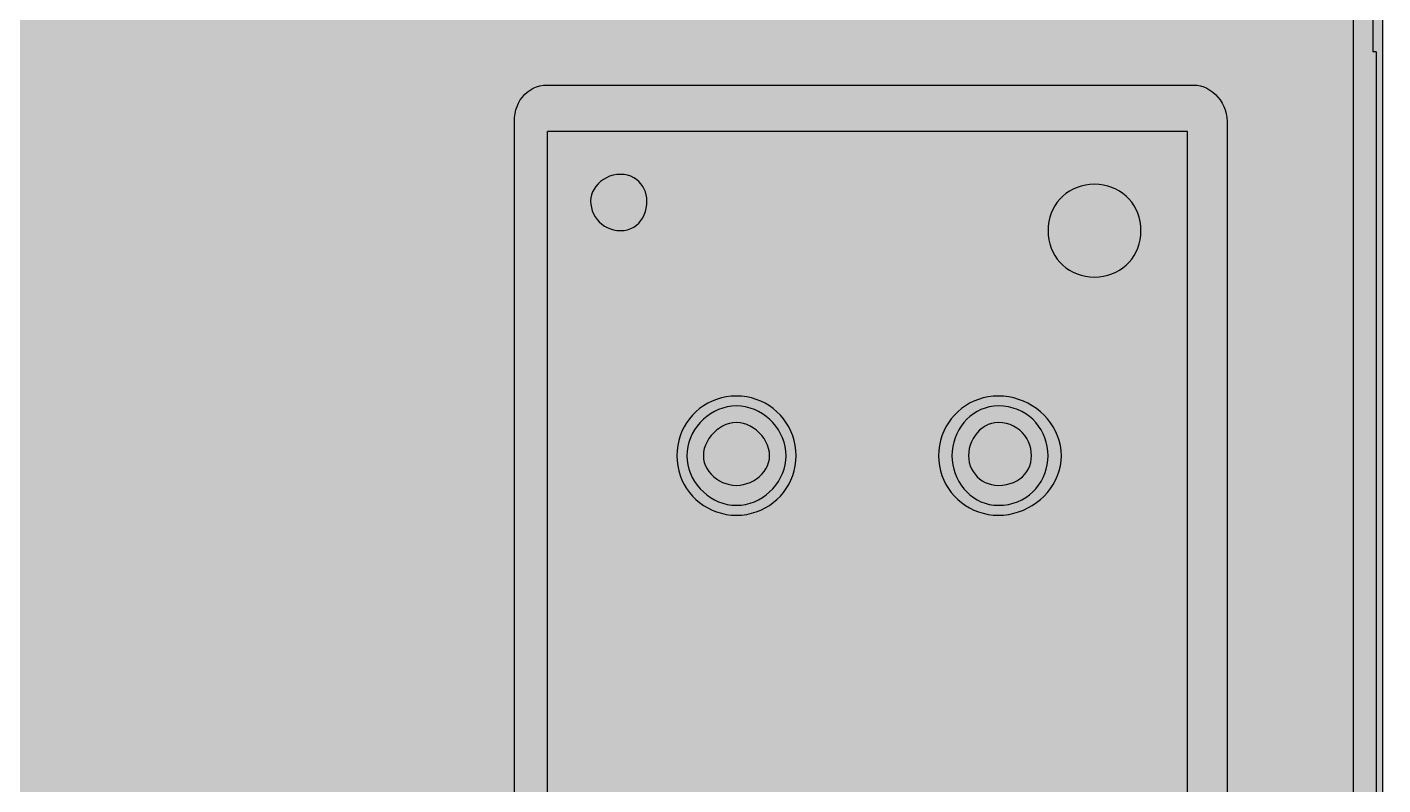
# Model space of a CAD drawing. Header units: millimetres. Extents: x 0 to 966, y -664 to 90.
# Drawn here: x 785.91 to 822, y -345.26 to -325.08 of the extents above; entities that cross this region are included whole.
import ezdxf

# ---------------------------------------------------------------- set-up
doc = ezdxf.new("R2010")
doc.units = ezdxf.units.MM
for name, color, linetype in [('HDL_BODY', 7, 'Continuous'), ('HDL_COLOUR', 7, 'Continuous'), ('HDL_DETAIL', 7, 'Continuous'), ('HDL_PRINT', 7, 'Continuous')]:
    doc.layers.add(name, color=color, linetype=linetype)

# ---------------------------------------------------------------- blocks, each defined once
blk = doc.blocks.new('M_DALI.1_FRONT')
at = {"layer": 'HDL_BODY', "true_color": 0x202126}
blk.add_hatch(color=250, dxfattribs=at).paths.add_polyline_path([(0, 0), (72, 0), (72, 90), (0, 90)])
at = {"layer": 'HDL_BODY', "true_color": 0x2a2a30}
blk.add_hatch(color=250, dxfattribs=at).paths.add_polyline_path([(0.4, 20.52), (71.6, 20.52), (71.6, 68.31), (0.4, 68.31)])
at = {"layer": 'HDL_COLOUR', "true_color": 0x222328}
blk.add_hatch(color=250, dxfattribs=at).paths.add_polyline_path([(67.852, 26.885), (67.846, 26.781), (67.829, 26.68), (67.802, 26.582), (67.766, 26.488), (67.721, 26.399), (67.669, 26.316), (67.609, 26.239), (67.543, 26.168), (67.471, 26.105), (67.395, 26.05), (67.315, 26.003), (67.231, 25.966), (67.146, 25.939), (67.058, 25.922), (66.97, 25.916), (49.764, 25.916), (49.66, 25.922), (49.562, 25.939), (49.469, 25.966), (49.381, 26.003), (49.3, 26.05), (49.225, 26.105), (49.156, 26.168), (49.095, 26.239), (49.04, 26.316), (48.993, 26.399), (48.954, 26.488), (48.923, 26.582), (48.901, 26.68), (48.887, 26.781), (48.883, 26.886), (48.883, 62.409), (48.887, 62.514), (48.901, 62.616), (48.923, 62.714), (48.954, 62.807), (48.993, 62.896), (49.04, 62.98), (49.095, 63.057), (49.156, 63.127), (49.225, 63.19), (49.3, 63.246), (49.381, 63.292), (49.469, 63.329), (49.562, 63.357), (49.66, 63.374), (49.764, 63.379), (58.147, 63.379), (66.97, 63.379), (67.058, 63.374), (67.146, 63.357), (67.231, 63.329), (67.315, 63.292), (67.395, 63.246), (67.471, 63.19), (67.543, 63.127), (67.609, 63.057), (67.669, 62.98), (67.721, 62.896), (67.766, 62.807), (67.802, 62.714), (67.829, 62.616), (67.846, 62.514), (67.852, 62.409), (67.852, 26.885)])
at = {"layer": 'HDL_COLOUR', "true_color": 0x3d4a3a}
for points in [[(52.411, 60.294), (52.407, 60.375), (52.393, 60.455), (52.37, 60.533), (52.339, 60.609), (52.299, 60.68), (52.251, 60.747), (52.195, 60.808), (52.131, 60.863), (52.06, 60.909), (51.982, 60.947), (51.896, 60.976), (51.804, 60.993), (51.706, 60.999), (51.606, 60.993), (51.509, 60.976), (51.418, 60.947), (51.331, 60.909), (51.251, 60.863), (51.177, 60.808), (51.111, 60.747), (51.053, 60.68), (51.003, 60.609), (50.964, 60.533), (50.935, 60.455), (50.917, 60.375), (50.91, 60.294), (50.916, 60.201), (50.931, 60.112), (50.957, 60.026), (50.991, 59.944), (51.034, 59.868), (51.085, 59.797), (51.143, 59.732), (51.208, 59.674), (51.279, 59.623), (51.355, 59.58), (51.437, 59.546), (51.523, 59.521), (51.613, 59.505), (51.706, 59.5), (51.804, 59.506), (51.896, 59.524), (51.982, 59.553), (52.06, 59.593), (52.131, 59.642), (52.195, 59.7), (52.251, 59.766), (52.299, 59.84), (52.339, 59.92), (52.37, 60.006), (52.393, 60.098), (52.407, 60.194), (52.411, 60.294)], [(65.559, 59.5), (65.553, 59.622), (65.537, 59.741), (65.511, 59.855), (65.475, 59.964), (65.43, 60.067), (65.376, 60.165), (65.314, 60.257), (65.244, 60.342), (65.166, 60.42), (65.081, 60.49), (64.989, 60.552), (64.891, 60.606), (64.787, 60.651), (64.678, 60.687), (64.564, 60.713), (64.446, 60.729), (64.323, 60.735), (64.2, 60.729), (64.082, 60.713), (63.968, 60.687), (63.859, 60.651), (63.755, 60.606), (63.657, 60.552), (63.565, 60.49), (63.48, 60.42), (63.402, 60.342), (63.332, 60.257), (63.27, 60.165), (63.216, 60.067), (63.171, 59.964), (63.135, 59.855), (63.109, 59.741), (63.093, 59.622), (63.087, 59.5), (63.093, 59.377), (63.109, 59.259), (63.135, 59.145), (63.171, 59.036), (63.216, 58.932), (63.27, 58.835), (63.332, 58.743), (63.402, 58.658), (63.48, 58.58), (63.565, 58.51), (63.657, 58.448), (63.755, 58.394), (63.859, 58.349), (63.968, 58.313), (64.082, 58.287), (64.2, 58.271), (64.323, 58.265), (64.446, 58.271), (64.564, 58.287), (64.678, 58.313), (64.787, 58.349), (64.891, 58.394), (64.989, 58.448), (65.081, 58.51), (65.166, 58.58), (65.244, 58.658), (65.314, 58.743), (65.376, 58.835), (65.43, 58.932), (65.475, 59.036), (65.511, 59.145), (65.537, 59.259), (65.553, 59.377), (65.559, 59.5)], [(56.116, 53.505), (56.11, 53.629), (56.091, 53.75), (56.061, 53.868), (56.02, 53.982), (55.969, 54.091), (55.909, 54.196), (55.839, 54.295), (55.761, 54.388), (55.676, 54.474), (55.583, 54.552), (55.484, 54.621), (55.38, 54.682), (55.27, 54.733), (55.156, 54.774), (55.038, 54.804), (54.917, 54.823), (54.794, 54.829), (54.67, 54.823), (54.549, 54.804), (54.431, 54.774), (54.317, 54.733), (54.208, 54.682), (54.103, 54.621), (54.004, 54.552), (53.912, 54.474), (53.826, 54.388), (53.748, 54.295), (53.679, 54.196), (53.618, 54.091), (53.567, 53.982), (53.526, 53.868), (53.496, 53.75), (53.478, 53.629), (53.472, 53.505), (53.478, 53.382), (53.496, 53.261), (53.526, 53.143), (53.567, 53.029), (53.618, 52.92), (53.679, 52.815), (53.748, 52.716), (53.826, 52.624), (53.912, 52.539), (54.004, 52.461), (54.103, 52.391), (54.208, 52.331), (54.317, 52.28), (54.431, 52.239), (54.549, 52.209), (54.67, 52.191), (54.794, 52.184), (54.917, 52.191), (55.038, 52.209), (55.156, 52.239), (55.27, 52.28), (55.38, 52.331), (55.484, 52.391), (55.583, 52.461), (55.676, 52.539), (55.761, 52.624), (55.839, 52.716), (55.909, 52.815), (55.969, 52.92), (56.02, 53.029), (56.061, 53.143), (56.091, 53.261), (56.11, 53.382), (56.116, 53.505)], [(63.087, 53.505), (63.082, 53.629), (63.066, 53.75), (63.039, 53.868), (63.003, 53.982), (62.956, 54.091), (62.901, 54.196), (62.836, 54.295), (62.763, 54.388), (62.681, 54.474), (62.591, 54.552), (62.494, 54.621), (62.389, 54.682), (62.277, 54.733), (62.158, 54.774), (62.033, 54.804), (61.902, 54.823), (61.765, 54.829), (61.642, 54.823), (61.524, 54.804), (61.41, 54.774), (61.301, 54.733), (61.197, 54.682), (61.099, 54.621), (61.007, 54.552), (60.922, 54.474), (60.844, 54.388), (60.774, 54.295), (60.712, 54.196), (60.658, 54.091), (60.613, 53.982), (60.577, 53.868), (60.551, 53.75), (60.535, 53.629), (60.529, 53.505), (60.535, 53.382), (60.551, 53.261), (60.577, 53.143), (60.613, 53.029), (60.658, 52.92), (60.712, 52.815), (60.774, 52.716), (60.844, 52.624), (60.922, 52.539), (61.007, 52.461), (61.099, 52.391), (61.197, 52.331), (61.301, 52.28), (61.41, 52.239), (61.524, 52.209), (61.642, 52.191), (61.765, 52.184), (61.902, 52.191), (62.033, 52.209), (62.158, 52.239), (62.277, 52.28), (62.389, 52.331), (62.494, 52.391), (62.591, 52.461), (62.681, 52.539), (62.763, 52.624), (62.836, 52.716), (62.901, 52.815), (62.956, 52.92), (63.003, 53.029), (63.039, 53.143), (63.066, 53.261), (63.082, 53.382), (63.087, 53.505)], [(55.675, 53.505), (55.669, 53.6), (55.649, 53.694), (55.619, 53.786), (55.577, 53.874), (55.527, 53.959), (55.467, 54.039), (55.4, 54.113), (55.326, 54.181), (55.246, 54.24), (55.161, 54.291), (55.073, 54.333), (54.981, 54.363), (54.888, 54.382), (54.794, 54.389), (54.699, 54.382), (54.606, 54.363), (54.515, 54.333), (54.426, 54.291), (54.342, 54.24), (54.262, 54.181), (54.188, 54.113), (54.12, 54.039), (54.061, 53.959), (54.01, 53.874), (53.969, 53.786), (53.938, 53.694), (53.919, 53.6), (53.912, 53.505), (53.919, 53.412), (53.938, 53.323), (53.969, 53.237), (54.01, 53.156), (54.061, 53.08), (54.12, 53.009), (54.188, 52.944), (54.262, 52.887), (54.342, 52.836), (54.426, 52.794), (54.515, 52.76), (54.606, 52.735), (54.699, 52.719), (54.794, 52.714), (54.888, 52.719), (54.981, 52.735), (55.073, 52.76), (55.161, 52.794), (55.246, 52.836), (55.326, 52.887), (55.4, 52.944), (55.467, 53.009), (55.527, 53.08), (55.577, 53.156), (55.619, 53.237), (55.649, 53.323), (55.669, 53.412), (55.675, 53.505)], [(62.646, 53.505), (62.641, 53.6), (62.625, 53.694), (62.6, 53.786), (62.564, 53.874), (62.52, 53.959), (62.466, 54.039), (62.404, 54.113), (62.334, 54.181), (62.257, 54.24), (62.172, 54.291), (62.079, 54.332), (61.981, 54.363), (61.876, 54.382), (61.765, 54.389), (61.672, 54.382), (61.582, 54.363), (61.496, 54.332), (61.415, 54.291), (61.338, 54.24), (61.267, 54.181), (61.202, 54.113), (61.144, 54.039), (61.093, 53.959), (61.05, 53.874), (61.016, 53.786), (60.991, 53.694), (60.975, 53.6), (60.97, 53.505), (60.975, 53.412), (60.991, 53.323), (61.016, 53.237), (61.05, 53.156), (61.093, 53.08), (61.144, 53.009), (61.202, 52.944), (61.267, 52.887), (61.338, 52.836), (61.415, 52.794), (61.496, 52.76), (61.582, 52.735), (61.672, 52.719), (61.765, 52.714), (61.876, 52.719), (61.981, 52.735), (62.079, 52.76), (62.172, 52.794), (62.257, 52.836), (62.334, 52.887), (62.404, 52.944), (62.466, 53.009), (62.52, 53.08), (62.564, 53.156), (62.6, 53.237), (62.625, 53.323), (62.641, 53.412), (62.646, 53.505)]]:
    blk.add_hatch(color=79, dxfattribs=at).paths.add_polyline_path(points)
at = {"layer": 'HDL_COLOUR', "true_color": 0x99a6b5}
for points in [[(56.381, 53.505), (56.375, 53.643), (56.358, 53.778), (56.33, 53.908), (56.292, 54.035), (56.244, 54.156), (56.186, 54.272), (56.12, 54.383), (56.045, 54.487), (55.962, 54.585), (55.872, 54.675), (55.774, 54.758), (55.67, 54.833), (55.56, 54.9), (55.443, 54.957), (55.322, 55.005), (55.196, 55.043), (55.066, 55.071), (54.931, 55.088), (54.794, 55.094), (54.656, 55.088), (54.522, 55.071), (54.391, 55.043), (54.265, 55.005), (54.144, 54.957), (54.028, 54.9), (53.917, 54.833), (53.813, 54.758), (53.716, 54.675), (53.625, 54.585), (53.542, 54.487), (53.467, 54.383), (53.401, 54.272), (53.343, 54.156), (53.295, 54.035), (53.257, 53.908), (53.229, 53.778), (53.212, 53.643), (53.206, 53.505), (53.212, 53.368), (53.229, 53.234), (53.257, 53.103), (53.295, 52.977), (53.343, 52.856), (53.401, 52.74), (53.467, 52.63), (53.542, 52.526), (53.625, 52.428), (53.716, 52.338), (53.813, 52.255), (53.917, 52.18), (54.028, 52.114), (54.144, 52.056), (54.265, 52.008), (54.391, 51.97), (54.522, 51.942), (54.656, 51.925), (54.794, 51.92), (54.931, 51.925), (55.066, 51.942), (55.196, 51.97), (55.322, 52.008), (55.443, 52.056), (55.56, 52.114), (55.67, 52.18), (55.774, 52.255), (55.872, 52.338), (55.962, 52.428), (56.045, 52.526), (56.12, 52.63), (56.186, 52.74), (56.244, 52.856), (56.292, 52.977), (56.33, 53.103), (56.358, 53.234), (56.375, 53.368), (56.381, 53.505)], [(63.442, 53.505), (63.435, 53.643), (63.416, 53.778), (63.385, 53.908), (63.342, 54.035), (63.289, 54.156), (63.226, 54.272), (63.153, 54.383), (63.072, 54.487), (62.982, 54.585), (62.884, 54.675), (62.78, 54.758), (62.669, 54.833), (62.552, 54.9), (62.43, 54.957), (62.304, 55.005), (62.173, 55.043), (62.04, 55.071), (61.903, 55.088), (61.765, 55.094), (61.627, 55.088), (61.492, 55.071), (61.361, 55.043), (61.235, 55.005), (61.113, 54.957), (60.997, 54.9), (60.887, 54.833), (60.782, 54.758), (60.684, 54.675), (60.594, 54.585), (60.511, 54.487), (60.436, 54.383), (60.369, 54.272), (60.312, 54.156), (60.264, 54.035), (60.225, 53.908), (60.198, 53.778), (60.181, 53.643), (60.175, 53.505), (60.181, 53.368), (60.198, 53.234), (60.225, 53.103), (60.264, 52.977), (60.312, 52.856), (60.369, 52.74), (60.436, 52.63), (60.511, 52.526), (60.594, 52.428), (60.684, 52.338), (60.782, 52.255), (60.887, 52.18), (60.997, 52.114), (61.113, 52.056), (61.235, 52.008), (61.361, 51.97), (61.492, 51.942), (61.627, 51.925), (61.765, 51.92), (61.903, 51.925), (62.04, 51.942), (62.173, 51.97), (62.304, 52.008), (62.43, 52.056), (62.552, 52.114), (62.669, 52.18), (62.78, 52.255), (62.884, 52.338), (62.982, 52.428), (63.072, 52.526), (63.153, 52.63), (63.226, 52.74), (63.289, 52.856), (63.342, 52.977), (63.385, 53.103), (63.416, 53.234), (63.435, 53.368), (63.442, 53.505)]]:
    blk.add_hatch(color=253, dxfattribs=at).paths.add_polyline_path(points)
at = {"layer": 'HDL_PRINT', "true_color": 0xdee1e9}
for points in [[(51.265, 49.099), (51.53, 49.099), (51.53, 49.055), (51.533, 49.014), (51.541, 48.978), (51.555, 48.949), (51.58, 48.931), (51.616, 48.924), (51.621, 48.886), (51.636, 48.849), (51.658, 48.816), (51.687, 48.787), (51.72, 48.765), (51.757, 48.75), (51.795, 48.745), (51.832, 48.713), (51.872, 48.69), (51.914, 48.675), (51.961, 48.666), (52.015, 48.661), (52.076, 48.659), (52.146, 48.659), (52.184, 48.659), (52.222, 48.661), (52.26, 48.666), (52.298, 48.675), (52.335, 48.69), (52.373, 48.713), (52.411, 48.745), (52.449, 48.746), (52.477, 48.749), (52.5, 48.756), (52.523, 48.772), (52.55, 48.797), (52.587, 48.835), (52.587, 48.879), (52.587, 48.91), (52.587, 48.937), (52.587, 48.967), (52.587, 49.01), (52.587, 49.054), (52.587, 49.086), (52.587, 49.113), (52.587, 49.144), (52.587, 49.189), (52.55, 49.195), (52.523, 49.211), (52.5, 49.232), (52.477, 49.252), (52.449, 49.268), (52.411, 49.275), (52.373, 49.28), (52.333, 49.293), (52.291, 49.31), (52.244, 49.329), (52.191, 49.346), (52.13, 49.359), (52.06, 49.364), (51.968, 49.393), (51.891, 49.415), (51.827, 49.434), (51.772, 49.451), (51.726, 49.468), (51.686, 49.487), (51.65, 49.51), (51.616, 49.54), (51.579, 49.545), (51.544, 49.559), (51.511, 49.582), (51.483, 49.61), (51.46, 49.643), (51.446, 49.678), (51.441, 49.715), (51.407, 49.753), (51.384, 49.792), (51.368, 49.83), (51.358, 49.868), (51.353, 49.905), (51.351, 49.943), (51.351, 49.98), (51.351, 50.018), (51.353, 50.056), (51.358, 50.093), (51.368, 50.131), (51.384, 50.169), (51.407, 50.207), (51.441, 50.245), (51.474, 50.282), (51.501, 50.318), (51.527, 50.351), (51.556, 50.379), (51.592, 50.401), (51.64, 50.415), (51.706, 50.42), (51.744, 50.453), (51.784, 50.477), (51.826, 50.493), (51.874, 50.502), (51.927, 50.507), (51.989, 50.509), (52.06, 50.509), (52.13, 50.509), (52.191, 50.507), (52.244, 50.502), (52.291, 50.493), (52.333, 50.477), (52.373, 50.453), (52.411, 50.42), (52.481, 50.415), (52.541, 50.401), (52.589, 50.379), (52.627, 50.351), (52.655, 50.318), (52.671, 50.282), (52.676, 50.245), (52.706, 50.211), (52.729, 50.177), (52.748, 50.141), (52.765, 50.102), (52.782, 50.058), (52.801, 50.01), (52.823, 49.955), (52.852, 49.894), (52.587, 49.894), (52.555, 49.935), (52.53, 49.983), (52.51, 50.033), (52.491, 50.08), (52.47, 50.119), (52.445, 50.145), (52.411, 50.155), (52.373, 50.188), (52.333, 50.212), (52.291, 50.228), (52.244, 50.238), (52.191, 50.243), (52.13, 50.244), (52.06, 50.245), (51.989, 50.244), (51.927, 50.243), (51.874, 50.238), (51.826, 50.228), (51.784, 50.212), (51.744, 50.188), (51.706, 50.155), (51.668, 50.149), (51.643, 50.13), (51.627, 50.101), (51.62, 50.065), (51.617, 50.024), (51.616, 49.98), (51.617, 49.937), (51.62, 49.896), (51.627, 49.86), (51.643, 49.831), (51.668, 49.811), (51.706, 49.804), (51.713, 49.775), (51.736, 49.751), (51.771, 49.732), (51.816, 49.715), (51.869, 49.699), (51.929, 49.68), (51.993, 49.657), (52.06, 49.629), (52.15, 49.625), (52.227, 49.615), (52.291, 49.601), (52.345, 49.584), (52.391, 49.568), (52.431, 49.554), (52.467, 49.543), (52.501, 49.54), (52.571, 49.502), (52.63, 49.466), (52.679, 49.433), (52.717, 49.405), (52.744, 49.383), (52.76, 49.369), (52.766, 49.364), (52.798, 49.321), (52.821, 49.27), (52.836, 49.215), (52.845, 49.159), (52.85, 49.104), (52.852, 49.053), (52.852, 49.01), (52.852, 48.973), (52.85, 48.935), (52.845, 48.898), (52.836, 48.86), (52.821, 48.822), (52.798, 48.784), (52.766, 48.745), (52.727, 48.708), (52.689, 48.671), (52.651, 48.633), (52.613, 48.595), (52.575, 48.557), (52.538, 48.519), (52.501, 48.481), (52.458, 48.476), (52.407, 48.463), (52.352, 48.447), (52.295, 48.428), (52.24, 48.411), (52.189, 48.399), (52.146, 48.394), (52.081, 48.398), (52.016, 48.408), (51.953, 48.422), (51.894, 48.437), (51.838, 48.453), (51.787, 48.467), (51.743, 48.477), (51.706, 48.481), (51.644, 48.514), (51.589, 48.547), (51.54, 48.581), (51.496, 48.614), (51.456, 48.647), (51.42, 48.68), (51.385, 48.713), (51.351, 48.745), (51.319, 48.788), (51.296, 48.839), (51.281, 48.894), (51.272, 48.951), (51.267, 49.006), (51.265, 49.056), (51.265, 49.099)], [(53.647, 48.659), (53.647, 48.481), (53.595, 48.481), (53.547, 48.481), (53.508, 48.481), (53.481, 48.481), (53.472, 48.481), (53.427, 48.481), (53.382, 48.481), (53.338, 48.481), (53.294, 48.481), (53.25, 48.481), (53.206, 48.481), (53.206, 48.49), (53.201, 48.512), (53.187, 48.538), (53.161, 48.56), (53.117, 48.57), (53.117, 48.608), (53.117, 48.648), (53.117, 48.69), (53.117, 48.738), (53.117, 48.791), (53.117, 48.853), (53.117, 48.924), (53.117, 49.715), (52.941, 49.715), (52.941, 49.894), (53.117, 49.894), (53.117, 50.245), (53.382, 50.42), (53.382, 49.894), (53.647, 49.894), (53.647, 49.715), (53.382, 49.715), (53.382, 48.835), (53.382, 48.745), (53.382, 48.659), (53.472, 48.659), (53.514, 48.659), (53.545, 48.659), (53.572, 48.659), (53.603, 48.659), (53.647, 48.659)], [(55.675, 48.659), (55.675, 48.481), (55.665, 48.481), (55.639, 48.481), (55.6, 48.481), (55.552, 48.481), (55.499, 48.481), (55.455, 48.481), (55.424, 48.481), (55.397, 48.481), (55.367, 48.481), (55.324, 48.481), (55.28, 48.49), (55.254, 48.512), (55.24, 48.538), (55.235, 48.56), (55.234, 48.57), (55.23, 48.608), (55.217, 48.648), (55.2, 48.69), (55.182, 48.738), (55.165, 48.791), (55.153, 48.853), (55.148, 48.924), (55.148, 49.715), (54.969, 49.715), (54.969, 49.894), (55.148, 49.894), (55.148, 50.245), (55.41, 50.42), (55.41, 49.894), (55.675, 49.894), (55.675, 49.715), (55.41, 49.715), (55.41, 48.835), (55.41, 48.745), (55.419, 48.745), (55.442, 48.74), (55.468, 48.727), (55.49, 48.701), (55.499, 48.659), (55.589, 48.659), (55.675, 48.659)], [(62.646, 48.481), (62.646, 50.509), (62.822, 50.509), (62.822, 48.659), (63.707, 48.659), (63.707, 48.481), (62.646, 48.481)], [(63.972, 50.508), (64.148, 50.508), (64.148, 48.481), (63.972, 48.481), (63.972, 50.508)], [(56.735, 48.481), (56.735, 48.659), (56.702, 48.603), (56.664, 48.554), (56.62, 48.511), (56.573, 48.475), (56.521, 48.446), (56.467, 48.423), (56.411, 48.407), (56.353, 48.397), (56.295, 48.394), (56.256, 48.399), (56.218, 48.411), (56.18, 48.428), (56.142, 48.447), (56.104, 48.463), (56.067, 48.476), (56.03, 48.481), (55.991, 48.487), (55.963, 48.504), (55.941, 48.525), (55.918, 48.547), (55.891, 48.563), (55.854, 48.57), (55.847, 48.614), (55.831, 48.655), (55.809, 48.691), (55.788, 48.72), (55.771, 48.738), (55.764, 48.745), (55.764, 48.79), (55.764, 48.834), (55.764, 48.879), (55.764, 48.923), (55.764, 48.967), (55.764, 49.01), (55.764, 49.894), (56.03, 49.894), (56.03, 49.099), (56.03, 49.055), (56.03, 49.011), (56.03, 48.967), (56.03, 48.923), (56.03, 48.879), (56.03, 48.835), (56.036, 48.797), (56.052, 48.769), (56.073, 48.746), (56.093, 48.723), (56.109, 48.696), (56.116, 48.659), (56.169, 48.659), (56.217, 48.659), (56.257, 48.659), (56.285, 48.659), (56.295, 48.659), (56.338, 48.659), (56.382, 48.659), (56.426, 48.659), (56.47, 48.659), (56.515, 48.659), (56.56, 48.659), (56.566, 48.702), (56.582, 48.743), (56.603, 48.779), (56.624, 48.808), (56.64, 48.827), (56.646, 48.835), (56.679, 48.873), (56.703, 48.91), (56.719, 48.948), (56.728, 48.986), (56.733, 49.023), (56.735, 49.061), (56.735, 49.099), (56.735, 49.894), (57, 49.894), (57, 48.481), (56.735, 48.481)], [(57.087, 48.924), (57.352, 48.924), (57.358, 48.88), (57.375, 48.838), (57.396, 48.801), (57.418, 48.772), (57.434, 48.752), (57.441, 48.745), (57.479, 48.713), (57.517, 48.69), (57.555, 48.675), (57.592, 48.666), (57.63, 48.661), (57.668, 48.659), (57.706, 48.659), (57.776, 48.659), (57.835, 48.661), (57.884, 48.666), (57.922, 48.675), (57.949, 48.69), (57.966, 48.713), (57.971, 48.745), (58.013, 48.755), (58.039, 48.777), (58.052, 48.803), (58.057, 48.825), (58.057, 48.835), (58.057, 48.879), (58.054, 48.92), (58.047, 48.956), (58.032, 48.984), (58.008, 49.003), (57.971, 49.01), (57.964, 49.01), (57.941, 49.013), (57.904, 49.021), (57.853, 49.036), (57.787, 49.062), (57.706, 49.099), (57.636, 49.104), (57.575, 49.117), (57.521, 49.134), (57.473, 49.153), (57.43, 49.171), (57.39, 49.184), (57.352, 49.189), (57.315, 49.225), (57.288, 49.253), (57.265, 49.275), (57.242, 49.298), (57.214, 49.326), (57.176, 49.364), (57.176, 49.374), (57.176, 49.4), (57.176, 49.439), (57.176, 49.487), (57.176, 49.54), (57.176, 49.584), (57.176, 49.615), (57.176, 49.642), (57.176, 49.672), (57.176, 49.715), (57.214, 49.753), (57.242, 49.781), (57.265, 49.804), (57.288, 49.828), (57.315, 49.856), (57.352, 49.894), (57.441, 49.894), (57.479, 49.926), (57.517, 49.948), (57.555, 49.964), (57.592, 49.973), (57.63, 49.978), (57.668, 49.98), (57.706, 49.98), (57.743, 49.98), (57.781, 49.978), (57.819, 49.973), (57.856, 49.964), (57.895, 49.948), (57.933, 49.926), (57.971, 49.894), (58.014, 49.887), (58.055, 49.87), (58.091, 49.849), (58.12, 49.828), (58.14, 49.811), (58.147, 49.804), (58.18, 49.766), (58.204, 49.728), (58.219, 49.691), (58.229, 49.653), (58.234, 49.616), (58.236, 49.578), (58.236, 49.54), (58.057, 49.54), (58.051, 49.578), (58.035, 49.606), (58.014, 49.628), (57.994, 49.651), (57.978, 49.678), (57.971, 49.715), (57.926, 49.715), (57.882, 49.715), (57.837, 49.715), (57.793, 49.715), (57.75, 49.715), (57.706, 49.715), (57.662, 49.715), (57.618, 49.715), (57.574, 49.715), (57.53, 49.715), (57.486, 49.715), (57.441, 49.715), (57.434, 49.678), (57.418, 49.651), (57.396, 49.628), (57.375, 49.606), (57.358, 49.578), (57.352, 49.54), (57.361, 49.539), (57.383, 49.534), (57.41, 49.52), (57.432, 49.494), (57.441, 49.45), (57.53, 49.45), (57.537, 49.414), (57.556, 49.39), (57.585, 49.375), (57.621, 49.367), (57.662, 49.364), (57.706, 49.364), (57.772, 49.335), (57.837, 49.312), (57.899, 49.297), (57.959, 49.286), (58.014, 49.28), (58.065, 49.276), (58.109, 49.275), (58.147, 49.275), (58.153, 49.238), (58.17, 49.211), (58.191, 49.188), (58.213, 49.165), (58.23, 49.137), (58.236, 49.099), (58.273, 49.061), (58.297, 49.033), (58.312, 49.01), (58.319, 48.988), (58.322, 48.961), (58.323, 48.924), (58.322, 48.886), (58.321, 48.847), (58.316, 48.809), (58.306, 48.771), (58.291, 48.734), (58.268, 48.696), (58.236, 48.659), (58.231, 48.626), (58.216, 48.6), (58.194, 48.579), (58.165, 48.56), (58.132, 48.539), (58.096, 48.514), (58.057, 48.481), (58.02, 48.476), (57.981, 48.463), (57.938, 48.447), (57.891, 48.428), (57.837, 48.411), (57.776, 48.399), (57.706, 48.394), (57.644, 48.398), (57.588, 48.409), (57.536, 48.426), (57.486, 48.449), (57.436, 48.475), (57.384, 48.505), (57.328, 48.537), (57.265, 48.57), (57.236, 48.603), (57.212, 48.638), (57.193, 48.674), (57.176, 48.713), (57.159, 48.757), (57.14, 48.806), (57.116, 48.861), (57.087, 48.924)]]:
    blk.add_hatch(color=254, dxfattribs=at).paths.add_polyline_path(points)
h = blk.add_hatch(color=254, dxfattribs=at)
h.paths.add_polyline_path([(59.383, 48.481), (59.383, 50.509), (59.999, 50.509), (60.069, 50.509), (60.131, 50.507), (60.184, 50.502), (60.232, 50.493), (60.275, 50.477), (60.315, 50.453), (60.353, 50.42), (60.391, 50.42), (60.428, 50.418), (60.466, 50.413), (60.504, 50.404), (60.542, 50.389), (60.58, 50.366), (60.618, 50.334), (60.651, 50.297), (60.682, 50.254), (60.712, 50.206), (60.739, 50.157), (60.761, 50.108), (60.779, 50.06), (60.79, 50.017), (60.794, 49.98), (60.82, 49.921), (60.84, 49.863), (60.855, 49.804), (60.866, 49.746), (60.873, 49.687), (60.877, 49.628), (60.88, 49.569), (60.88, 49.51), (60.881, 49.45), (60.881, 49.408), (60.881, 49.359), (60.881, 49.304), (60.881, 49.248), (60.881, 49.193), (60.881, 49.142), (60.881, 49.099), (60.852, 49.037), (60.829, 48.982), (60.811, 48.934), (60.794, 48.89), (60.777, 48.85), (60.758, 48.814), (60.735, 48.779), (60.705, 48.745), (60.698, 48.738), (60.679, 48.72), (60.651, 48.691), (60.614, 48.655), (60.573, 48.614), (60.529, 48.57), (60.522, 48.563), (60.503, 48.547), (60.474, 48.525), (60.437, 48.504), (60.396, 48.487), (60.353, 48.481), (60.309, 48.481), (60.264, 48.481), (60.22, 48.481), (60.176, 48.481), (60.132, 48.481), (60.088, 48.481), (59.383, 48.481)])
h.paths.add_polyline_path([(59.648, 48.659), (59.999, 48.659), (60.069, 48.664), (60.131, 48.676), (60.184, 48.693), (60.232, 48.711), (60.275, 48.728), (60.315, 48.74), (60.353, 48.745), (60.44, 48.835), (60.478, 48.873), (60.514, 48.91), (60.548, 48.948), (60.576, 48.986), (60.599, 49.023), (60.613, 49.061), (60.618, 49.099), (60.618, 49.142), (60.618, 49.193), (60.618, 49.248), (60.618, 49.304), (60.618, 49.359), (60.618, 49.408), (60.618, 49.45), (60.618, 49.535), (60.618, 49.614), (60.615, 49.686), (60.611, 49.752), (60.603, 49.811), (60.592, 49.863), (60.576, 49.909), (60.556, 49.948), (60.529, 49.98), (60.524, 50.018), (60.509, 50.056), (60.487, 50.093), (60.459, 50.131), (60.426, 50.169), (60.39, 50.207), (60.353, 50.245), (60.315, 50.245), (60.275, 50.245), (60.232, 50.245), (60.184, 50.245), (60.131, 50.245), (60.069, 50.245), (59.999, 50.245), (59.648, 50.245), (59.648, 48.659)])
h = blk.add_hatch(color=254, dxfattribs=at)
h.paths.add_polyline_path([(60.881, 48.481), (61.589, 50.509), (61.851, 50.509), (62.557, 48.481), (62.295, 48.481), (62.116, 49.099), (61.324, 49.099), (61.146, 48.481), (60.881, 48.481)])
h.paths.add_polyline_path([(61.411, 49.275), (62.03, 49.275), (61.851, 49.894), (61.823, 49.93), (61.8, 49.972), (61.781, 50.019), (61.765, 50.068), (61.748, 50.117), (61.729, 50.164), (61.705, 50.207), (61.676, 50.245), (61.675, 50.202), (61.674, 50.151), (61.669, 50.096), (61.66, 50.04), (61.644, 49.985), (61.621, 49.936), (61.589, 49.894), (61.411, 49.275)])
h = blk.add_hatch(color=254, dxfattribs=at)
h.paths.add_polyline_path([(54.704, 48.659), (54.635, 48.621), (54.576, 48.585), (54.527, 48.551), (54.49, 48.523), (54.464, 48.5), (54.448, 48.486), (54.442, 48.481), (54.404, 48.476), (54.364, 48.463), (54.321, 48.447), (54.273, 48.428), (54.219, 48.411), (54.158, 48.399), (54.088, 48.394), (54.051, 48.398), (54.007, 48.409), (53.96, 48.426), (53.911, 48.449), (53.861, 48.475), (53.814, 48.505), (53.771, 48.537), (53.734, 48.57), (53.702, 48.608), (53.679, 48.646), (53.663, 48.683), (53.654, 48.721), (53.649, 48.759), (53.647, 48.796), (53.647, 48.835), (53.647, 48.887), (53.647, 48.935), (53.647, 48.974), (53.647, 49), (53.647, 49.01), (53.679, 49.048), (53.704, 49.084), (53.724, 49.118), (53.743, 49.146), (53.764, 49.169), (53.79, 49.183), (53.823, 49.189), (53.83, 49.195), (53.849, 49.211), (53.878, 49.232), (53.915, 49.252), (53.956, 49.268), (53.999, 49.275), (54.009, 49.275), (54.036, 49.275), (54.076, 49.275), (54.124, 49.275), (54.177, 49.275), (54.269, 49.304), (54.345, 49.326), (54.41, 49.342), (54.464, 49.353), (54.509, 49.359), (54.549, 49.363), (54.584, 49.364), (54.618, 49.364), (54.618, 49.45), (54.618, 49.503), (54.618, 49.552), (54.618, 49.592), (54.618, 49.619), (54.618, 49.629), (54.58, 49.661), (54.54, 49.684), (54.497, 49.699), (54.45, 49.708), (54.396, 49.713), (54.335, 49.715), (54.264, 49.715), (54.22, 49.715), (54.176, 49.715), (54.132, 49.715), (54.088, 49.715), (54.043, 49.715), (53.999, 49.715), (53.994, 49.678), (53.981, 49.641), (53.965, 49.603), (53.946, 49.565), (53.929, 49.527), (53.917, 49.489), (53.912, 49.45), (53.647, 49.54), (53.652, 49.578), (53.664, 49.616), (53.681, 49.653), (53.7, 49.691), (53.716, 49.728), (53.729, 49.766), (53.734, 49.804), (53.772, 49.809), (53.81, 49.822), (53.848, 49.839), (53.886, 49.858), (53.924, 49.876), (53.961, 49.889), (53.999, 49.894), (54.037, 49.926), (54.077, 49.948), (54.12, 49.964), (54.168, 49.973), (54.221, 49.978), (54.283, 49.98), (54.353, 49.98), (54.391, 49.98), (54.429, 49.978), (54.467, 49.973), (54.504, 49.964), (54.542, 49.948), (54.58, 49.926), (54.618, 49.894), (54.661, 49.893), (54.702, 49.89), (54.738, 49.882), (54.767, 49.867), (54.787, 49.842), (54.794, 49.804), (54.831, 49.797), (54.857, 49.778), (54.872, 49.749), (54.88, 49.713), (54.883, 49.672), (54.883, 49.629), (54.883, 49.621), (54.883, 49.599), (54.883, 49.562), (54.883, 49.511), (54.883, 49.445), (54.883, 49.364), (54.883, 49.099), (54.883, 49.004), (54.883, 48.919), (54.883, 48.844), (54.883, 48.78), (54.883, 48.728), (54.883, 48.691), (54.883, 48.667), (54.883, 48.659), (54.889, 48.615), (54.905, 48.573), (54.926, 48.536), (54.947, 48.507), (54.963, 48.488), (54.969, 48.481), (54.704, 48.481), (54.704, 48.49), (54.704, 48.518), (54.704, 48.558), (54.704, 48.606), (54.704, 48.659)])
h.paths.add_polyline_path([(54.618, 49.189), (54.584, 49.185), (54.55, 49.175), (54.514, 49.16), (54.474, 49.144), (54.431, 49.128), (54.382, 49.113), (54.326, 49.103), (54.264, 49.099), (54.226, 49.099), (54.189, 49.097), (54.151, 49.092), (54.113, 49.083), (54.075, 49.067), (54.037, 49.043), (53.999, 49.01), (53.912, 49.01), (53.912, 48.967), (53.912, 48.937), (53.912, 48.91), (53.912, 48.879), (53.912, 48.835), (53.913, 48.797), (53.915, 48.769), (53.923, 48.746), (53.938, 48.723), (53.962, 48.696), (53.999, 48.659), (54.009, 48.659), (54.036, 48.659), (54.076, 48.659), (54.124, 48.659), (54.177, 48.659), (54.221, 48.659), (54.265, 48.659), (54.309, 48.659), (54.353, 48.659), (54.398, 48.659), (54.442, 48.659), (54.479, 48.696), (54.506, 48.723), (54.529, 48.746), (54.552, 48.769), (54.58, 48.797), (54.618, 48.835), (54.618, 48.879), (54.618, 48.923), (54.618, 48.967), (54.618, 49.011), (54.618, 49.055), (54.618, 49.099), (54.618, 49.189)])
at = {"layer": 'HDL_DETAIL', "color": 251, "true_color": 0x52555c}
for points in [[(0, 0), (72, 0), (72, 90), (0, 90), (0, 0)], [(0, 22.302), (72, 22.302), (72, 67.698), (0, 67.698), (0, 22.302)], [(71.735, 64.26), (71.735, 64.26)], [(71.824, 64.26), (71.824, 64.26)], [(71.824, 64.26), (71.824, 64.26)], [(52.411, 60.294), (52.407, 60.375), (52.393, 60.455), (52.37, 60.533), (52.339, 60.609), (52.299, 60.68), (52.251, 60.747), (52.195, 60.808), (52.131, 60.863), (52.06, 60.909), (51.982, 60.947), (51.896, 60.976), (51.804, 60.993), (51.706, 60.999), (51.606, 60.993), (51.509, 60.976), (51.418, 60.947), (51.331, 60.909), (51.251, 60.863), (51.177, 60.808), (51.111, 60.747), (51.053, 60.68), (51.003, 60.609), (50.964, 60.533), (50.935, 60.455), (50.917, 60.375), (50.91, 60.294), (50.916, 60.201), (50.931, 60.112), (50.957, 60.026), (50.991, 59.944), (51.034, 59.868), (51.085, 59.797), (51.143, 59.732), (51.208, 59.674), (51.279, 59.623), (51.355, 59.58), (51.437, 59.546), (51.523, 59.521), (51.613, 59.505), (51.706, 59.5), (51.804, 59.506), (51.896, 59.524), (51.982, 59.553), (52.06, 59.593), (52.131, 59.642), (52.195, 59.7), (52.251, 59.766), (52.299, 59.84), (52.339, 59.92), (52.37, 60.006), (52.393, 60.098), (52.407, 60.194), (52.411, 60.294)], [(65.559, 59.5), (65.553, 59.622), (65.537, 59.741), (65.511, 59.855), (65.475, 59.964), (65.43, 60.067), (65.376, 60.165), (65.314, 60.257), (65.244, 60.342), (65.166, 60.42), (65.081, 60.49), (64.989, 60.552), (64.891, 60.606), (64.787, 60.651), (64.678, 60.687), (64.564, 60.713), (64.446, 60.729), (64.323, 60.735), (64.2, 60.729), (64.082, 60.713), (63.968, 60.687), (63.859, 60.651), (63.755, 60.606), (63.657, 60.552), (63.565, 60.49), (63.48, 60.42), (63.402, 60.342), (63.332, 60.257), (63.27, 60.165), (63.216, 60.067), (63.171, 59.964), (63.135, 59.855), (63.109, 59.741), (63.093, 59.622), (63.087, 59.5), (63.093, 59.377), (63.109, 59.259), (63.135, 59.145), (63.171, 59.036), (63.216, 58.932), (63.27, 58.835), (63.332, 58.743), (63.402, 58.658), (63.48, 58.58), (63.565, 58.51), (63.657, 58.448), (63.755, 58.394), (63.859, 58.349), (63.968, 58.313), (64.082, 58.287), (64.2, 58.271), (64.323, 58.265), (64.446, 58.271), (64.564, 58.287), (64.678, 58.313), (64.787, 58.349), (64.891, 58.394), (64.989, 58.448), (65.081, 58.51), (65.166, 58.58), (65.244, 58.658), (65.314, 58.743), (65.376, 58.835), (65.43, 58.932), (65.475, 59.036), (65.511, 59.145), (65.537, 59.259), (65.553, 59.377), (65.559, 59.5)], [(56.381, 53.505), (56.375, 53.643), (56.358, 53.778), (56.33, 53.908), (56.292, 54.035), (56.244, 54.156), (56.186, 54.272), (56.12, 54.383), (56.045, 54.487), (55.962, 54.585), (55.872, 54.675), (55.774, 54.758), (55.67, 54.833), (55.56, 54.9), (55.443, 54.957), (55.322, 55.005), (55.196, 55.043), (55.066, 55.071), (54.931, 55.088), (54.794, 55.094), (54.656, 55.088), (54.522, 55.071), (54.391, 55.043), (54.265, 55.005), (54.144, 54.957), (54.028, 54.9), (53.917, 54.833), (53.813, 54.758), (53.716, 54.675), (53.625, 54.585), (53.542, 54.487), (53.467, 54.383), (53.401, 54.272), (53.343, 54.156), (53.295, 54.035), (53.257, 53.908), (53.229, 53.778), (53.212, 53.643), (53.206, 53.505), (53.212, 53.368), (53.229, 53.234), (53.257, 53.103), (53.295, 52.977), (53.343, 52.856), (53.401, 52.74), (53.467, 52.63), (53.542, 52.526), (53.625, 52.428), (53.716, 52.338), (53.813, 52.255), (53.917, 52.18), (54.028, 52.114), (54.144, 52.056), (54.265, 52.008), (54.391, 51.97), (54.522, 51.942), (54.656, 51.925), (54.794, 51.92), (54.931, 51.925), (55.066, 51.942), (55.196, 51.97), (55.322, 52.008), (55.443, 52.056), (55.56, 52.114), (55.67, 52.18), (55.774, 52.255), (55.872, 52.338), (55.962, 52.428), (56.045, 52.526), (56.12, 52.63), (56.186, 52.74), (56.244, 52.856), (56.292, 52.977), (56.33, 53.103), (56.358, 53.234), (56.375, 53.368), (56.381, 53.505)], [(63.442, 53.505), (63.435, 53.643), (63.416, 53.778), (63.385, 53.908), (63.342, 54.035), (63.289, 54.156), (63.226, 54.272), (63.153, 54.383), (63.072, 54.487), (62.982, 54.585), (62.884, 54.675), (62.78, 54.758), (62.669, 54.833), (62.552, 54.9), (62.43, 54.957), (62.304, 55.005), (62.173, 55.043), (62.04, 55.071), (61.903, 55.088), (61.765, 55.094), (61.627, 55.088), (61.492, 55.071), (61.361, 55.043), (61.235, 55.005), (61.113, 54.957), (60.997, 54.9), (60.887, 54.833), (60.782, 54.758), (60.684, 54.675), (60.594, 54.585), (60.511, 54.487), (60.436, 54.383), (60.369, 54.272), (60.312, 54.156), (60.264, 54.035), (60.225, 53.908), (60.198, 53.778), (60.181, 53.643), (60.175, 53.505), (60.181, 53.368), (60.198, 53.234), (60.225, 53.103), (60.264, 52.977), (60.312, 52.856), (60.369, 52.74), (60.436, 52.63), (60.511, 52.526), (60.594, 52.428), (60.684, 52.338), (60.782, 52.255), (60.887, 52.18), (60.997, 52.114), (61.113, 52.056), (61.235, 52.008), (61.361, 51.97), (61.492, 51.942), (61.627, 51.925), (61.765, 51.92), (61.903, 51.925), (62.04, 51.942), (62.173, 51.97), (62.304, 52.008), (62.43, 52.056), (62.552, 52.114), (62.669, 52.18), (62.78, 52.255), (62.884, 52.338), (62.982, 52.428), (63.072, 52.526), (63.153, 52.63), (63.226, 52.74), (63.289, 52.856), (63.342, 52.977), (63.385, 53.103), (63.416, 53.234), (63.435, 53.368), (63.442, 53.505)], [(56.116, 53.505), (56.11, 53.629), (56.091, 53.75), (56.061, 53.868), (56.02, 53.982), (55.969, 54.091), (55.909, 54.196), (55.839, 54.295), (55.761, 54.388), (55.676, 54.474), (55.583, 54.552), (55.484, 54.621), (55.38, 54.682), (55.27, 54.733), (55.156, 54.774), (55.038, 54.804), (54.917, 54.823), (54.794, 54.829), (54.67, 54.823), (54.549, 54.804), (54.431, 54.774), (54.317, 54.733), (54.208, 54.682), (54.103, 54.621), (54.004, 54.552), (53.912, 54.474), (53.826, 54.388), (53.748, 54.295), (53.679, 54.196), (53.618, 54.091), (53.567, 53.982), (53.526, 53.868), (53.496, 53.75), (53.478, 53.629), (53.472, 53.505), (53.478, 53.382), (53.496, 53.261), (53.526, 53.143), (53.567, 53.029), (53.618, 52.92), (53.679, 52.815), (53.748, 52.716), (53.826, 52.624), (53.912, 52.539), (54.004, 52.461), (54.103, 52.391), (54.208, 52.331), (54.317, 52.28), (54.431, 52.239), (54.549, 52.209), (54.67, 52.191), (54.794, 52.184), (54.917, 52.191), (55.038, 52.209), (55.156, 52.239), (55.27, 52.28), (55.38, 52.331), (55.484, 52.391), (55.583, 52.461), (55.676, 52.539), (55.761, 52.624), (55.839, 52.716), (55.909, 52.815), (55.969, 52.92), (56.02, 53.029), (56.061, 53.143), (56.091, 53.261), (56.11, 53.382), (56.116, 53.505)], [(63.087, 53.505), (63.082, 53.629), (63.066, 53.75), (63.039, 53.868), (63.003, 53.982), (62.956, 54.091), (62.901, 54.196), (62.836, 54.295), (62.763, 54.388), (62.681, 54.474), (62.591, 54.552), (62.494, 54.621), (62.389, 54.682), (62.277, 54.733), (62.158, 54.774), (62.033, 54.804), (61.902, 54.823), (61.765, 54.829), (61.642, 54.823), (61.524, 54.804), (61.41, 54.774), (61.301, 54.733), (61.197, 54.682), (61.099, 54.621), (61.007, 54.552), (60.922, 54.474), (60.844, 54.388), (60.774, 54.295), (60.712, 54.196), (60.658, 54.091), (60.613, 53.982), (60.577, 53.868), (60.551, 53.75), (60.535, 53.629), (60.529, 53.505), (60.535, 53.382), (60.551, 53.261), (60.577, 53.143), (60.613, 53.029), (60.658, 52.92), (60.712, 52.815), (60.774, 52.716), (60.844, 52.624), (60.922, 52.539), (61.007, 52.461), (61.099, 52.391), (61.197, 52.331), (61.301, 52.28), (61.41, 52.239), (61.524, 52.209), (61.642, 52.191), (61.765, 52.184), (61.902, 52.191), (62.033, 52.209), (62.158, 52.239), (62.277, 52.28), (62.389, 52.331), (62.494, 52.391), (62.591, 52.461), (62.681, 52.539), (62.763, 52.624), (62.836, 52.716), (62.901, 52.815), (62.956, 52.92), (63.003, 53.029), (63.039, 53.143), (63.066, 53.261), (63.082, 53.382), (63.087, 53.505)], [(55.675, 53.505), (55.669, 53.6), (55.649, 53.694), (55.619, 53.786), (55.577, 53.874), (55.527, 53.959), (55.467, 54.039), (55.4, 54.113), (55.326, 54.181), (55.246, 54.24), (55.161, 54.291), (55.073, 54.333), (54.981, 54.363), (54.888, 54.382), (54.794, 54.389), (54.699, 54.382), (54.606, 54.363), (54.515, 54.333), (54.426, 54.291), (54.342, 54.24), (54.262, 54.181), (54.188, 54.113), (54.12, 54.039), (54.061, 53.959), (54.01, 53.874), (53.969, 53.786), (53.938, 53.694), (53.919, 53.6), (53.912, 53.505), (53.919, 53.412), (53.938, 53.323), (53.969, 53.237), (54.01, 53.156), (54.061, 53.08), (54.12, 53.009), (54.188, 52.944), (54.262, 52.887), (54.342, 52.836), (54.426, 52.794), (54.515, 52.76), (54.606, 52.735), (54.699, 52.719), (54.794, 52.714), (54.888, 52.719), (54.981, 52.735), (55.073, 52.76), (55.161, 52.794), (55.246, 52.836), (55.326, 52.887), (55.4, 52.944), (55.467, 53.009), (55.527, 53.08), (55.577, 53.156), (55.619, 53.237), (55.649, 53.323), (55.669, 53.412), (55.675, 53.505)], [(62.646, 53.505), (62.641, 53.6), (62.625, 53.694), (62.6, 53.786), (62.564, 53.874), (62.52, 53.959), (62.466, 54.039), (62.404, 54.113), (62.334, 54.181), (62.257, 54.24), (62.172, 54.291), (62.079, 54.332), (61.981, 54.363), (61.876, 54.382), (61.765, 54.389), (61.672, 54.382), (61.582, 54.363), (61.496, 54.332), (61.415, 54.291), (61.338, 54.24), (61.267, 54.181), (61.202, 54.113), (61.144, 54.039), (61.093, 53.959), (61.05, 53.874), (61.016, 53.786), (60.991, 53.694), (60.975, 53.6), (60.97, 53.505), (60.975, 53.412), (60.991, 53.323), (61.016, 53.237), (61.05, 53.156), (61.093, 53.08), (61.144, 53.009), (61.202, 52.944), (61.267, 52.887), (61.338, 52.836), (61.415, 52.794), (61.496, 52.76), (61.582, 52.735), (61.672, 52.719), (61.765, 52.714), (61.876, 52.719), (61.981, 52.735), (62.079, 52.76), (62.172, 52.794), (62.257, 52.836), (62.334, 52.887), (62.404, 52.944), (62.466, 53.009), (62.52, 53.08), (62.564, 53.156), (62.6, 53.237), (62.625, 53.323), (62.641, 53.412), (62.646, 53.505)]]:
    blk.add_lwpolyline(points, close=True, dxfattribs=at)
for points in [[(71.735, 66.11), (71.735, 65.67), (71.735, 65.141), (71.735, 64.789), (71.735, 64.435), (71.735, 64.26)], [(71.205, 65.584), (71.205, 55.269), (71.205, 44.869), (71.205, 34.465), (71.205, 24.065)], [(71.824, 64.26), (71.735, 64.26)], [(71.824, 64.26), (71.735, 64.26)], [(71.824, 64.26), (71.735, 64.26)], [(71.824, 64.26), (71.735, 64.26)], [(71.824, 64.26), (71.735, 64.26)], [(71.824, 64.26), (71.735, 64.26)], [(71.824, 64.26), (71.735, 64.26)], [(71.824, 64.26), (71.735, 64.26)], [(71.824, 64.26), (71.735, 64.26)], [(71.824, 64.26), (71.735, 64.26)], [(71.824, 64.26), (71.735, 64.26)], [(71.824, 64.26), (71.735, 64.26)], [(71.824, 64.26), (71.735, 64.26)], [(71.824, 64.26), (71.735, 64.26)], [(71.824, 64.26), (71.735, 64.26)], [(71.824, 64.26), (71.735, 64.26)], [(71.824, 64.26), (71.735, 64.26)], [(71.824, 64.26), (71.735, 64.26)], [(71.824, 64.26), (71.735, 64.26)], [(71.824, 64.26), (71.735, 64.26)], [(71.824, 64.26), (71.735, 64.26)], [(71.824, 64.26), (71.824, 25.034)], [(71.824, 64.26), (71.824, 25.034)], [(71.824, 64.26), (71.824, 25.034)], [(71.824, 64.26), (71.824, 25.034)], [(71.824, 64.26), (71.824, 25.034)], [(71.824, 64.26), (71.824, 25.034)], [(71.824, 64.26), (71.824, 25.034)], [(71.824, 64.26), (71.824, 25.034)], [(71.824, 64.26), (71.824, 25.034)], [(71.824, 64.26), (71.824, 25.034)], [(71.824, 64.26), (71.824, 25.034)], [(71.824, 64.26), (71.824, 25.034)], [(71.824, 64.26), (71.824, 25.034)], [(71.824, 64.26), (71.824, 25.034)], [(71.824, 64.26), (71.824, 25.034)], [(71.824, 64.26), (71.824, 25.034)], [(71.824, 64.26), (71.824, 25.034)], [(71.824, 64.26), (71.824, 25.034)], [(71.824, 64.26), (71.824, 25.034)], [(71.824, 64.26), (71.824, 25.034)], [(71.824, 64.26), (71.824, 25.034)], [(48.883, 26.886), (48.883, 62.409), (48.887, 62.514), (48.901, 62.616), (48.923, 62.714), (48.954, 62.807), (48.993, 62.896), (49.04, 62.98), (49.095, 63.057), (49.156, 63.127), (49.225, 63.19), (49.3, 63.246), (49.381, 63.292), (49.469, 63.329), (49.562, 63.357), (49.66, 63.374), (49.764, 63.379), (58.147, 63.379), (66.97, 63.379), (67.058, 63.374), (67.146, 63.357), (67.231, 63.329), (67.315, 63.292), (67.395, 63.246), (67.471, 63.19), (67.543, 63.127), (67.609, 63.057), (67.669, 62.98), (67.721, 62.896), (67.766, 62.807), (67.802, 62.714), (67.829, 62.616), (67.846, 62.514), (67.852, 62.409), (67.852, 26.885)], [(49.764, 26.886), (49.764, 62.145)], [(66.795, 62.145), (49.764, 62.145)], [(66.795, 26.885), (66.795, 62.145)]]:
    blk.add_lwpolyline(points, dxfattribs=at)

msp = doc.modelspace()

# ---------------------------------------------------------------- block references
msp.add_blockref('M_DALI.1_FRONT', (750, -390))

doc.saveas('drawing.dxf')
